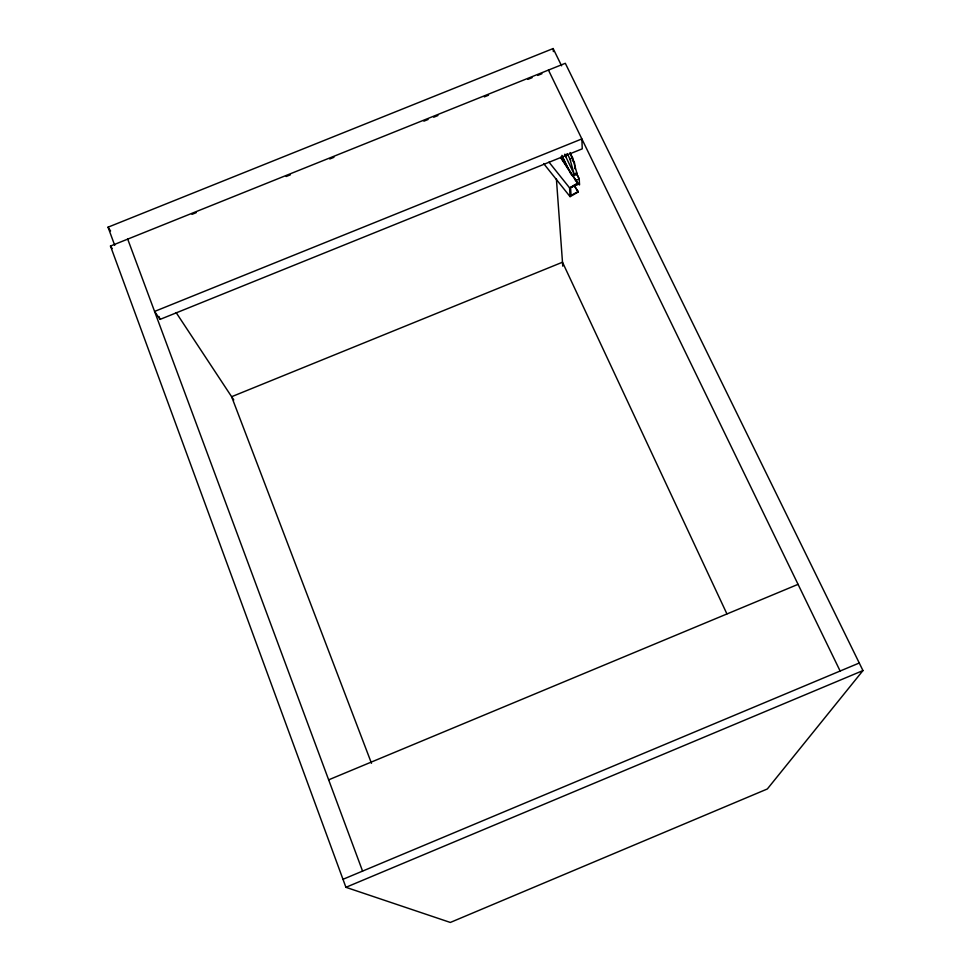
<?xml version="1.0" encoding="UTF-8"?>
<svg xmlns="http://www.w3.org/2000/svg" width="971" height="971" viewBox="0 0 971 971"><rect width="100%" height="100%" fill="white"/><g stroke="black" fill="none" stroke-linecap="round" stroke-linejoin="round"><path stroke-width="1.46" d="M862.964 670.573L767.333 788.974L450.326 922.45L345.919 887.312L110.476 246.051L565.316 63.297L862.964 670.573L345.919 887.312M574.213 185.267L578.279 191.991L570.086 196.652L569.576 187.852L577.866 183.143L560.692 157.156M577.866 183.143L570.608 187.876L571.045 195.511L578.255 191.396M342.981 879.313L859.262 663.011M328.659 779.834L798.053 584.348M572.951 175.933L576.98 174.307L576.932 173.275L572.587 157.872L570.013 152.52M575.342 180.618L579.25 179.04L576.98 174.307M570.39 187.597L579.469 183.932M160.069 319.386L582.248 148.83L581.86 138.926L154.583 311.436L160.069 319.386L159.026 316.582M564.6 154.255L574.237 174.367L569.892 158.965L572.587 157.872M571.555 175.448L576.932 173.275M114.736 245.384L108.036 227.19L553.142 48.55L561.602 65.834M192.015 214.336L196.239 212.637M286.178 176.504L290.39 174.804M329.739 159.001L333.951 157.302M423.89 121.169L428.102 119.469M433.721 117.212L437.933 115.525M484.311 96.894L488.522 95.194M527.872 79.379L532.084 77.692M537.716 75.435L541.927 73.735M548.991 162.145L569.576 187.852M543.639 163.553L570.086 196.652M110.476 246.051L112.199 248.552M108.036 227.19L110.573 230.952M560.74 157.763L577.903 183.737M574.237 185.849L578.279 191.991M176.139 312.577L233.768 399.967M548.445 70.082L840.133 671.022M570.705 155.008L574.589 163.067L574.856 168.699M567.319 153.612L569.892 158.965M576.167 172.68L579.25 179.101L579.517 184.988M565.158 154.68L566.275 157.023L566.117 154.207M561.93 155.336L570.912 174.112M561.991 156.392L567.768 168.444M726.903 613.866L562.488 262.219L231.62 396.714L371.492 763.303M127.711 239.133L362.571 871.108M556.383 178.798L562.779 266.163M553.142 48.55L553.349 51.572M572.392 159.887L572.453 160.907"/></g></svg>
